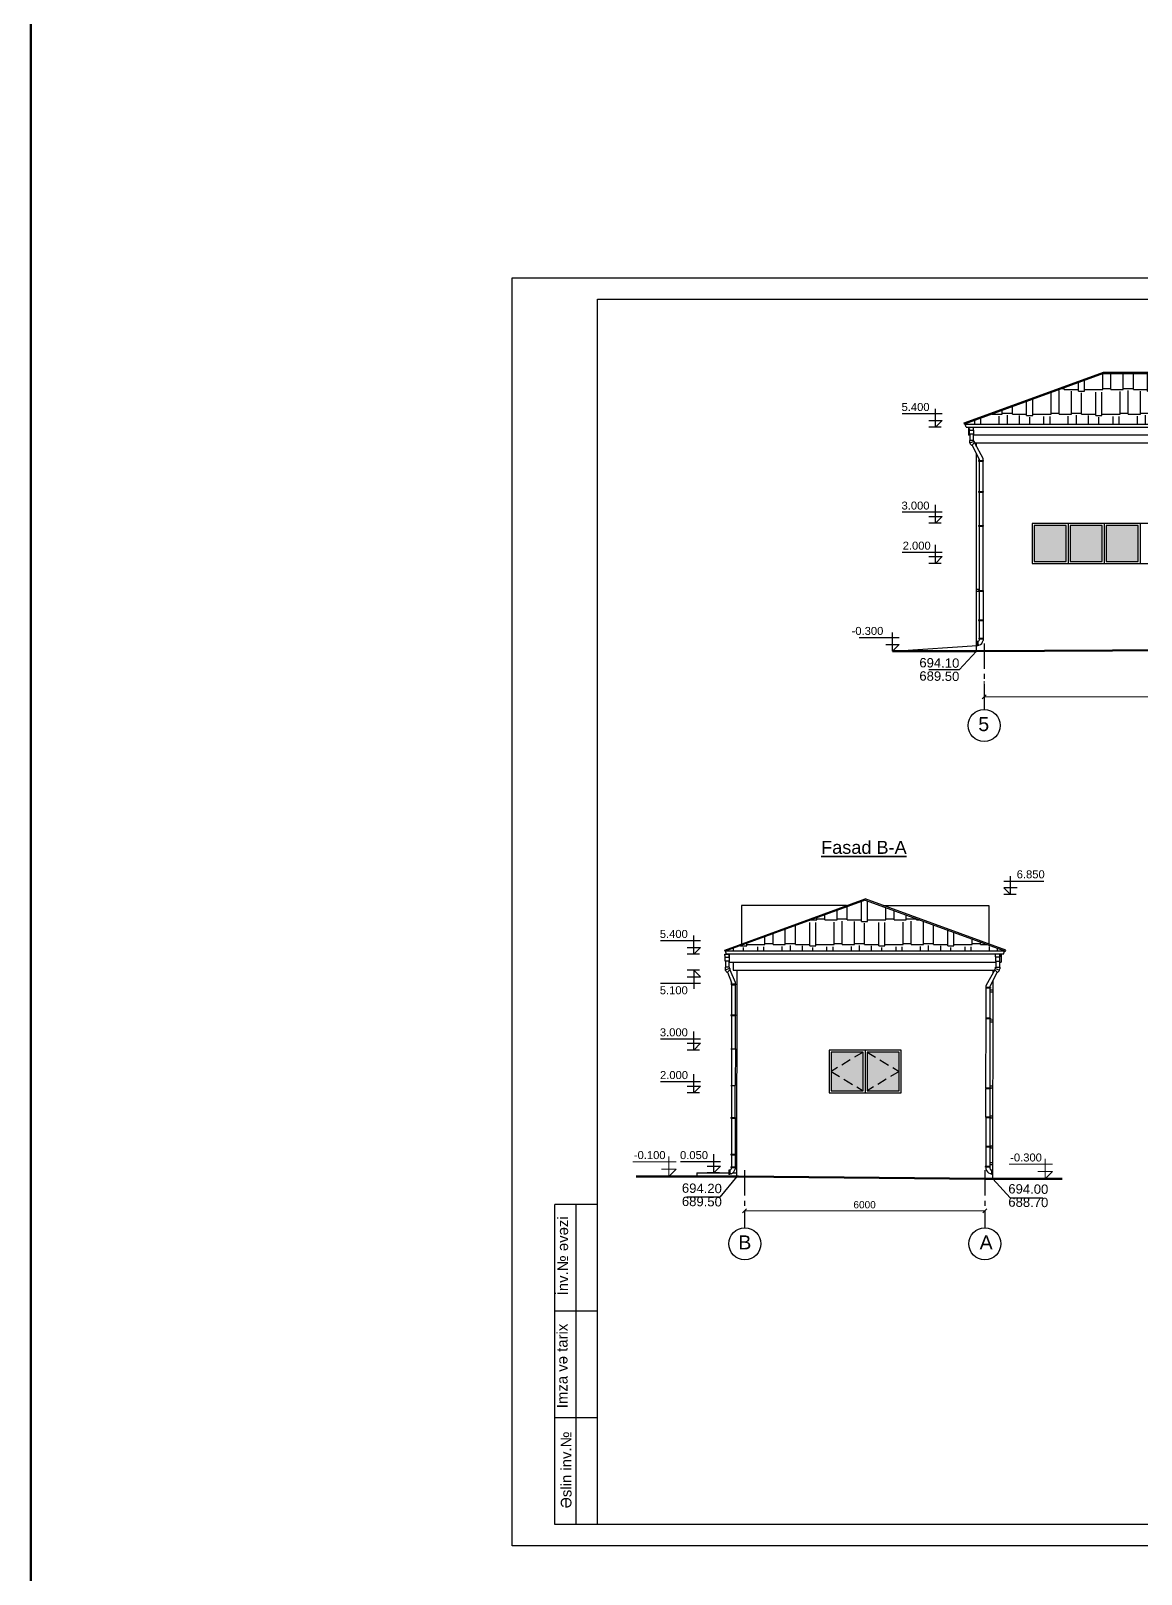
# Model space of a CAD drawing. Header units: millimetres. Extents: x 120281 to 1416367021, y -641565767 to 918373.
# Drawn here: x 1166491 to 1194246, y 796548 to 835109 of the extents above; entities that cross this region are included whole.
import ezdxf

# ---------------------------------------------------------------- set-up
doc = ezdxf.new("R2010")
doc.units = ezdxf.units.MM
doc.linetypes.add('CENTER', pattern=[50.8, 31.75, -6.35, 6.35, -6.35])
doc.linetypes.add('HIDDEN', pattern=[0.375, 0.25, -0.125])
for name, color, linetype, lineweight in [('Kunc stamp_n_n yaz_s__Ном._пера__7', 7, 'Continuous', 35), ('Layer2', 7, 'Continuous', 13), ('Sahə rəqəminin xətti', 240, 'Continuous', 30), ('Xar. ölcülər.-1', 230, 'Continuous', 15), ('аракясмя', 130, 'Continuous', 20), ('оси', 85, 'CENTER', 9), ('перегородка', 130, 'Continuous', 20), ('размер', 90, 'Continuous', 40), ('размер 1', 6, 'Continuous', 15), ('размер2', 210, 'Continuous', 15)]:
    doc.layers.add(name, color=color, linetype=linetype, lineweight=lineweight)
doc.layers.add('Оболочка - Крыша_Pen_No__92', color=23, linetype='Continuous', lineweight=13, true_color=0xbf8080)
doc.styles.add('ARIAL', font='arial.ttf')
doc.styles.get("Standard").update_dxf_attribs({"font": 'arial.ttf'})
doc.styles.add('style5', font='times.ttf', dxfattribs={"height": 400})
doc.styles.add('Times New  Roman', font='times.ttf')
doc.dimstyles.new('250', dxfattribs={"dimtxt": 370, "dimasz": 100, "dimexe": 1.25, "dimexo": 0.625, "dimgap": 60, "dimtad": 1, "dimtxsty": 'Times New  Roman', "dimblk": 'OBLIQUE', "dimcen": 2.5, "dimadec": 0, "dimazin": 0, "dimtfac": 1, "dimtix": 1, "dimtmove": 0, "dimatfit": 3, "dimldrblk": 'OBLIQUE', "dimfxl": 1, "dimlwd": 0, "dimlwe": 0, "dimarcsym": 0})

# ---------------------------------------------------------------- blocks, each defined once
blk = doc.blocks.new('_Oblique')
at = {"color": 0, "linetype": 'ByBlock', "lineweight": -2}
blk.add_line((-0.5, -0.5), (0.5, 0.5), dxfattribs=at)
blk = doc.blocks.new('*D706')
at = {"layer": 'Defpoints', "color": 0, "lineweight": 53, "transparency": 16777216}
for p in [(1184327, 805627), (1184327, 805627), (1190340, 805627)]:
    blk.add_point(p, dxfattribs=at)
at = {"layer": 'Xar. ölcülər.-1', "color": 0, "lineweight": 0, "transparency": 16777216}
for p, q in [((1184327, 805627), (1184327, 805628)), ((1190340, 805627), (1184327, 805627)), ((1190340, 805627), (1190340, 805628))]:
    blk.add_line(p, q, dxfattribs=at)
at = {"layer": 'Xar. ölcülər.-1', "color": 0, "lineweight": 0, "transparency": 16777216, "xscale": 100, "yscale": 100, "zscale": 100, "rotation": 180}
blk.add_blockref('_Oblique', (1184327, 805627), dxfattribs=at)
at = {"layer": 'Xar. ölcülər.-1', "color": 0, "lineweight": 0, "transparency": 16777216, "xscale": 100, "yscale": 100, "zscale": 100}
blk.add_blockref('_Oblique', (1190340, 805627), dxfattribs=at)
at = {"layer": 'Xar. ölcülər.-1', "color": 0, "lineweight": 20, "transparency": 16777216, "insert": (1187333, 805778), "char_height": 180, "attachment_point": 5, "style": 'ARIAL'}
blk.add_mtext('6000', dxfattribs=at)
blk = doc.blocks.new('*D707')
at = {"layer": 'Defpoints', "color": 0, "lineweight": 53, "transparency": 16777216}
for p in [(1190321, 818863), (1210321, 818972), (1190321, 818469)]:
    blk.add_point(p, dxfattribs=at)
at = {"layer": 'Xar. ölcülər.-1', "color": 0, "lineweight": 0, "transparency": 16777216}
for p, q in [((1190321, 818863), (1190321, 818468)), ((1210321, 818972), (1210321, 818468)), ((1210321, 818469), (1190321, 818469))]:
    blk.add_line(p, q, dxfattribs=at)
at = {"layer": 'Xar. ölcülər.-1', "color": 0, "lineweight": 0, "transparency": 16777216, "xscale": 100, "yscale": 100, "zscale": 100, "rotation": 180}
blk.add_blockref('_Oblique', (1190321, 818469), dxfattribs=at)
at = {"layer": 'Xar. ölcülər.-1', "color": 0, "lineweight": 0, "transparency": 16777216, "xscale": 100, "yscale": 100, "zscale": 100}
blk.add_blockref('_Oblique', (1210321, 818469), dxfattribs=at)
at = {"layer": 'Xar. ölcülər.-1', "color": 0, "lineweight": 20, "transparency": 16777216, "insert": (1200321, 818621), "char_height": 180, "attachment_point": 5, "style": 'ARIAL'}
blk.add_mtext('20000', dxfattribs=at)

msp = doc.modelspace()

# ---------------------------------------------------------------- hatches: boundary and pattern name
at = {"layer": 'размер', "lineweight": 25}
h = msp.add_hatch(dxfattribs=at)
h.set_pattern_fill('AR-RSHKE', color=0, scale=2, style=0)
h.set_pattern_definition([(0, (404161.1, 599373.4), (1295.4, 609.6), [304.8, -254, 355.6, -152.4, 457.2, -203.2]), (0, (404465.9, 599398.8), (1295.4, 609.6), [254, -965.2, 203.2, -304.8]), (0, (405075.5, 599335.3), (1295.4, 609.6), [152.4, -1574.8]), (90, (404161.1, 599373.43), (-431.8, 609.6), [584.2, -1854.2]), (90, (404465.9, 599373.43), (-431.8, 609.6), [571.5, -1866.9]), (90, (404719.9, 599373.43), (-431.8, 609.6), [533.4, -1905]), (90, (405075.5, 599335.33), (-431.8, 609.6), [584.2, -1854.2]), (90, (405227.9, 599335.33), (-431.8, 609.6), [584.2, -1854.2]), (90, (405685.1, 599373.43), (-431.8, 609.6), [558.8, -1879.6])])
h.paths.add_polyline_path([(1195991.21909, 826109.60718), (1195941.21909, 826109.60718), (1196241.21909, 826285.25693), (1196541.21909, 826109.60718), (1196491.21908, 826109.60718), (1196241.21909, 826255.98197)], flags=16)
h.paths.add_polyline_path([(1204787.64454, 825580.88658), (1204804.89296, 825592.4391), (1204840.01331, 825513.10609), (1204823.26095, 825502.00433), (1204766.59615, 825465.30872), (1204731.67914, 825544.18241), (1204741.23267, 825550.40913), (1204764.45604, 825565.62131)], flags=16)
h.paths.add_polyline_path([(1204406.44871, 826145.31795), (1204406.44871, 825451.0826), (1204678.31713, 825451.0826), (1204657.38277, 825498.37103), (1204692.84909, 825498.37103), (1204733.21153, 825407.19671), (1204032.39747, 825407.19671), (1204072.75992, 825498.37103), (1204108.22623, 825498.37103), (1204087.29187, 825451.0826), (1204359.16029, 825451.0826), (1204359.16029, 826145.31795), (1204382.8045, 826198.72762)], flags=16)
h.paths.add_polyline_path([(1204657.38277, 825498.37103), (1204678.31713, 825451.0826), (1204406.44871, 825451.0826), (1204406.44871, 825498.37103)], flags=16)
h.paths.add_polyline_path([(1204359.16029, 825663.8805), (1204359.16029, 825616.59208), (1204125.09582, 825616.59208), (1204146.03019, 825663.8805)], flags=16)
h.paths.add_polyline_path([(1204129.16059, 825545.65945), (1204160.56214, 825616.59208), (1204359.16029, 825616.59208), (1204359.16029, 825545.65945)], flags=16)
h.paths.add_polyline_path([(1204129.16059, 825545.65945), (1204093.69428, 825545.65945), (1204125.09582, 825616.59208), (1204160.56214, 825616.59208)], flags=16)
h.paths.add_polyline_path([(1204423.26798, 826240.84924), (1204433.56016, 826217.60035), (1204442.13291, 826222.61969), (1204692.13291, 826076.2449), (1204742.13291, 826076.2449), (1204442.13291, 826251.89464)], flags=0)
h.paths.add_polyline_path([(1204433.56016, 826217.60035), (1204496.13755, 826076.2449), (1204692.13291, 826076.2449), (1204442.13291, 826222.61969)], flags=0)
h.paths.add_polyline_path([(1204382.8045, 826198.72762), (1204376.32385, 826184.08853), (1204386.61715, 826190.11525)], flags=0)
h.paths.add_polyline_path([(1204296.53126, 826137.37004), (1204314.02566, 826176.88795), (1204142.13291, 826076.2449), (1204192.13291, 826076.2449)], flags=16)
h.paths.add_polyline_path([(1204217.13291, 825958.01791), (1204269.47145, 826076.2449), (1204217.13291, 826076.2449)], flags=16)
h.paths.add_polyline_path([(1204032.39747, 825407.19671), (1203973.28694, 825407.19671), (1204382.8045, 826332.25179), (1204382.8045, 826198.72762)], flags=16)
h.paths.add_polyline_path([(1204376.32385, 826184.08853), (1204328.58198, 826076.2449), (1204437.02703, 826076.2449), (1204386.61715, 826190.11525)], flags=0)
h.paths.add_polyline_path([(1204269.47145, 826076.2449), (1204296.53126, 826137.37004), (1204192.13291, 826076.2449)], flags=0)
h.paths.add_polyline_path([(1204181.4965, 825663.8805), (1204223.36523, 825758.45734), (1204359.16029, 825758.45734), (1204359.16029, 825663.8805)], flags=16)
h.paths.add_polyline_path([(1204591.97284, 825726.23937), (1204437.02703, 826076.2449), (1204328.58198, 826076.2449), (1204217.13291, 825824.49374), (1204217.13291, 825744.37923), (1204223.36523, 825758.45734), (1204359.16029, 825758.45734), (1204359.16029, 825726.23937)], flags=16)
h.paths.add_polyline_path([(1204496.13755, 826076.2449), (1204651.08336, 825726.23937), (1204667.13291, 825726.23937), (1204667.13291, 826076.2449)], flags=16)
h.paths.add_polyline_path([(1204792.32206, 825407.19671), (1204733.21153, 825407.19671), (1204382.8045, 826198.72762), (1204382.8045, 826332.25179)], flags=16)
h.paths.add_polyline_path([(1204072.75992, 825498.37103), (1204093.69428, 825545.65945), (1204359.16029, 825545.65945), (1204359.16029, 825498.37103)], flags=0)
h.paths.add_polyline_path([(1204406.44871, 825498.37103), (1204406.44871, 825545.65945), (1204671.91472, 825545.65945), (1204692.84909, 825498.37103)], flags=16)
h.paths.add_polyline_path([(1204605.04686, 825616.59208), (1204636.44841, 825545.65945), (1204406.44871, 825545.65945), (1204406.44871, 825616.59208)], flags=16)
h.paths.add_polyline_path([(1204406.44871, 825616.59208), (1204406.44871, 825663.8805), (1204619.57882, 825663.8805), (1204640.51318, 825616.59208)], flags=16)
h.paths.add_polyline_path([(1204619.57882, 825663.8805), (1204584.1125, 825663.8805), (1204542.24377, 825758.45734), (1204577.71009, 825758.45734)], flags=16)
h.paths.add_polyline_path([(1195871.84609, 825498.37103), (1195892.78045, 825545.65945), (1196158.24646, 825545.65945), (1196158.24646, 825498.37103)], flags=0)
h.paths.add_polyline_path([(1196158.24646, 825616.59208), (1196158.24646, 825545.65945), (1195928.24677, 825545.65945), (1195959.64831, 825616.59208)], flags=16)
h.paths.add_polyline_path([(1196158.24646, 825616.59208), (1195924.182, 825616.59208), (1195945.11636, 825663.8805), (1196158.24646, 825663.8805)], flags=16)
h.paths.add_polyline_path([(1196158.24646, 825498.37103), (1196158.24646, 825451.0826), (1195886.37804, 825451.0826), (1195907.3124, 825498.37103)], flags=16)
h.paths.add_polyline_path([(1196456.46894, 825498.37103), (1196477.40331, 825451.0826), (1196205.53489, 825451.0826), (1196205.53489, 825498.37103)], flags=16)
h.paths.add_polyline_path([(1196181.89067, 826198.72762), (1196181.89067, 826332.25179), (1196591.40823, 825407.19671), (1196532.29771, 825407.19671)], flags=16)
h.paths.add_polyline_path([(1196280.4544, 826109.60718), (1196435.40021, 825759.60166), (1196466.21909, 825759.60166), (1196466.21909, 826109.60718)], flags=16)
h.paths.add_polyline_path([(1196181.89067, 826198.72762), (1196142.43748, 826109.60718), (1196491.21908, 826109.60718), (1196241.21909, 826255.98197), (1196181.89067, 826221.24524)], flags=16)
h.paths.add_polyline_path([(1196083.32695, 826109.60718), (1196115.55437, 826182.40539), (1195991.21909, 826109.60718)], flags=16)
h.paths.add_polyline_path([(1195886.37804, 825451.0826), (1196158.24646, 825451.0826), (1196158.24646, 826145.31795), (1196181.89067, 826198.72762), (1196205.53489, 826145.31795), (1196205.53489, 825451.0826), (1196477.40331, 825451.0826), (1196456.46894, 825498.37103), (1196491.93526, 825498.37103), (1196532.29771, 825407.19671), (1195831.48364, 825407.19671), (1195871.84609, 825498.37103), (1195907.3124, 825498.37103)], flags=16)
h.paths.add_polyline_path([(1196158.24646, 825759.60166), (1196158.24646, 826109.60718), (1196016.21909, 826109.60718), (1196016.21909, 825759.60166)], flags=16)
h.paths.add_polyline_path([(1196205.53489, 826109.60718), (1196205.53489, 825759.60166), (1196376.28968, 825759.60166), (1196221.34387, 826109.60718)], flags=16)
h.paths.add_polyline_path([(1195831.48364, 825407.19671), (1195772.37312, 825407.19671), (1196181.89067, 826332.25179), (1196181.89067, 826198.72762)], flags=16)
h.paths.add_polyline_path([(1207321.23664, 826550.00082), (1193308.68785, 826550.01955), (1189886.78709, 825304.53081), (1189832.99563, 825284.95232), (1210772.0842, 825280.93571), (1210797.48986, 825280.93097)])
at = {"layer": 'размер', "lineweight": 25, "true_color": 0x8fe3ff}
h = msp.add_hatch(color=141, dxfattribs=at)
h.dxf.hatch_style = 1
h.set_gradient(color1=(143, 227, 255), color2=(184, 218, 224), tint=1, name='CYLINDER')
h.paths.add_polyline_path([(1192371.23664, 821853.24292), (1192371.23664, 822753.24304), (1191571.23664, 822753.24314), (1191571.23664, 821853.24295)])
h = msp.add_hatch(color=141, dxfattribs=at)
h.dxf.hatch_style = 1
h.set_gradient(color1=(143, 227, 255), color2=(184, 218, 224), tint=1, name='CYLINDER')
h.paths.add_polyline_path([(1193271.23664, 821853.24295), (1193271.23664, 822753.24318), (1192471.23664, 822753.24329), (1192471.23664, 821853.24295)])
h = msp.add_hatch(color=141, dxfattribs=at)
h.dxf.hatch_style = 1
h.set_gradient(color1=(143, 227, 255), color2=(184, 218, 224), tint=1, name='CYLINDER')
h.paths.add_polyline_path([(1194171.23664, 821853.24297), (1194171.23664, 822753.24309), (1193371.23664, 822753.2432), (1193371.23664, 821853.243)])
at = {"layer": 'размер', "lineweight": 25}
h = msp.add_hatch(dxfattribs=at)
h.set_pattern_fill('AR-RSHKE', color=0, scale=2, style=0)
h.set_pattern_definition([(0, (682430, 597703.33), (1295.4, 609.6), [304.8, -254, 355.6, -152.4, 457.2, -203.2]), (0, (682734.8, 597728.73), (1295.4, 609.6), [254, -965.2, 203.2, -304.8]), (0, (683344.4, 597665.23), (1295.4, 609.6), [152.4, -1574.8]), (90, (682430.03, 597703.33), (-431.8, 609.6), [584.2, -1854.2]), (90, (682734.83, 597703.33), (-431.8, 609.6), [571.5, -1866.9]), (90, (682988.83, 597703.33), (-431.8, 609.6), [533.4, -1905]), (90, (683344.43, 597665.23), (-431.8, 609.6), [584.2, -1854.2]), (90, (683496.83, 597665.23), (-431.8, 609.6), [584.2, -1854.2]), (90, (683954.03, 597703.33), (-431.8, 609.6), [558.8, -1879.6])])
h.paths.add_polyline_path([(1183845.5552, 812113.60588), (1187344.83413, 813390.59354), (1190853.32887, 812113.60588)])
at = {"layer": 'размер', "lineweight": 25, "true_color": 0x8fe3ff}
h = msp.add_hatch(color=141, dxfattribs=at)
h.dxf.hatch_style = 1
h.set_gradient(color1=(143, 227, 255), color2=(184, 218, 224), tint=1, name='CYLINDER')
h.paths.add_polyline_path([(1187294.83429, 809592.86753), (1186494.83429, 809592.86753), (1186494.83429, 808624.97722), (1187294.83429, 808624.97722)])
h = msp.add_hatch(color=141, dxfattribs=at)
h.dxf.hatch_style = 1
h.set_gradient(color1=(143, 227, 255), color2=(184, 218, 224), tint=1, name='CYLINDER')
h.paths.add_polyline_path([(1188194.83429, 808624.97722), (1188194.83429, 809592.86753), (1187394.83429, 809592.86753), (1187394.83429, 808624.97722)])

# ---------------------------------------------------------------- linework, layer by layer
at = {"color": 7, "linetype": 'Continuous', "lineweight": 30}
for p, q in [((1189248.35443, 825204.73734, 0), (1188938.1857, 825204.73734, 0)), ((1189248.357, 822804.8298, 0), (1188938.18828, 822804.8298, 0)), ((1189248.357, 821803.24319, 0), (1188938.18828, 821803.24319, 0)), ((1189247.98875, 819604.797, 0), (1188937.82003, 819604.797, 0)), ((1191122.45709, 813527.76635, 0), (1190812.28836, 813527.76635, 0)), ((1183207.59296, 812037.63748, 0), (1182897.42423, 812037.63748, 0)), ((1183207.59296, 811640.76172, 0), (1182897.42423, 811640.76172, 0)), ((1183207.59296, 809642.86753, 0), (1182897.42423, 809642.86753, 0)), ((1183207.59296, 808574.97722, 0), (1182897.42423, 808574.97722, 0)), ((1183707.81368, 806574.97722, 0), (1183397.64495, 806574.97722, 0))]:
    msp.add_line(p, q, dxfattribs=at)
at = {"color": 3, "lineweight": 106}
msp.add_lwpolyline([(1166490.93399, 917284.32713), (1234506.99542, 917284.32713), (1234506.99542, 605936.3661), (1166490.93399, 605936.3661)], close=True, dxfattribs=at)
at = {"lineweight": 50, "elevation": 0}
for points in [[(1188030.69808, 819609.02551), (1190133.29512, 819608.83701), (1210508.7366, 819708.83701), (1213065.33297, 819708.83701)], [(1181623.12801, 806485.28973), (1184184.09862, 806485.28973), (1190339.59178, 806424.97722), (1192275.652, 806424.97722)]]:
    msp.add_lwpolyline(points, dxfattribs=at)
at = {"layer": 'Layer2', "color": 0, "lineweight": 25}
for p, q in [((1184139.71928, 806485.28973, 0), (1183712.9181, 805970.56176, 0)), ((1190539.71928, 806424.97722, 0), (1190967.91554, 805953.0455, 0)), ((1183712.9181, 805970.56176, 0), (1182892.32384, 805970.02408, 0)), ((1190967.91554, 805953.0455, 0), (1191788.5098, 805952.50781, 0))]:
    msp.add_line(p, q, dxfattribs=at)
at = {"layer": 'Sahə rəqəminin xətti', "color": 0, "lineweight": 25, "elevation": 0}
msp.add_lwpolyline([(1190133.2955, 819608.83701), (1189699.42484, 819146.63926), (1188938.97048, 819145.90101)], dxfattribs=at)
at = {"layer": 'аракясмя', "color": 0, "lineweight": 25}
for p, q in [((1189106.44789, 825204.73734, 0), (1189106.44789, 825668.79984, 0)), ((1189275.19789, 825542.50102, 0), (1188273.05235, 825542.50102, 0)), ((1188937.69789, 825373.75102, 0), (1189275.19789, 825373.75102, 0)), ((1189106.44789, 825204.73734, 0), (1189275.19789, 825373.75102, 0)), ((1189872.43843, 825204.76538, 0), (1189844.98333, 825280.93097, 0)), ((1189950.38983, 825167.63811, 0), (1189950.38983, 825202.94747, 0)), ((1189950.38983, 825202.94747, 0), (1190057.54455, 825202.94747, 0)), ((1189951.52967, 825163.38628, 0), (1189956.45498, 825154.86029, 0)), ((1189955.99977, 824876.95442, 0), (1189955.99977, 824840.26103, 0)), ((1190057.99977, 824876.95442, 0), (1189955.99977, 824876.95442, 0)), ((1189956.45498, 825139.19747, 0), (1189956.45498, 825154.86029, 0)), ((1189956.45498, 825136.64747, 0), (1189956.45498, 825136.64747, 0)), ((1190064.26464, 824846.63483, 0), (1189963.65684, 824803.20375, 0)), ((1189964.49977, 825030.21505, 0), (1189964.49977, 824876.95442, 0)), ((1189964.95498, 825130.69747, 0), (1190049.04455, 825130.69747, 0)), ((1190049.49977, 825030.21505, 0), (1190049.49977, 824876.95442, 0)), ((1190057.54455, 825139.19747, 0), (1190057.54455, 825202.94747, 0)), ((1189985.37392, 824772.216, 0), (1190012.0777, 824747.05027, 0)), ((1190082.03317, 824821.28122, 0), (1190012.0777, 824747.05027, 0)), ((1190020.08121, 824755.54294, 0), (1190198.56414, 824399.81709, 0)), ((1190077.87939, 824816.87357, 0), (1190291.55491, 824432.9344, 0.00002)), ((1190184.09724, 824372.77099, 0.00002), (1190184.09844, 824355.77099, 0.00002)), ((1190184.09724, 824372.77099, 0.00002), (1190299.2788, 824372.77099, 0.00002)), ((1190184.09844, 824355.77099, 0.00002), (1190299.2788, 824355.77099, 0.00002)), ((1190201.0969, 824388.73809, 0.00002), (1190201.09724, 824372.77099, 0.00002)), ((1190201.09724, 824355.77099, 0.00002), (1190201.15627, 823602.80491, 0)), ((1190294.55507, 823602.80491, 0), (1190294.58598, 824355.77099, 0.00002)), ((1190294.59588, 824372.77099, 0.00002), (1190294.59859, 824420.85481, 0.00002)), ((1190299.2788, 824372.77099, 0.00002), (1190299.2788, 824355.77099, 0.00002)), ((1190183.85511, 823602.80491, 0), (1190183.85632, 823585.80491, 0)), ((1190183.85511, 823602.80491, 0), (1190299.03668, 823602.80491, 0)), ((1190183.85632, 823585.80491, 0), (1190299.03668, 823585.80491, 0)), ((1190201.03701, 823585.80491, 0), (1190201.09603, 822752.80491, 0)), ((1190294.49484, 822752.80491, 0), (1190294.52575, 823585.80491, 0)), ((1190299.03668, 823602.80491, 0), (1190299.03788, 823585.80491, 0)), ((1189275.20047, 823079.17347, 0), (1188273.05493, 823079.17347, 0)), ((1188937.70047, 822973.84348, 0), (1189275.20047, 822973.84348, 0)), ((1189106.45047, 822804.8298, 0), (1189106.45047, 823268.8923, 0)), ((1189106.45047, 822804.8298, 0), (1189275.20047, 822973.84348, 0)), ((1190183.79488, 822752.80491, 0), (1190183.79609, 822735.80491, 0)), ((1190183.79488, 822752.80491, 0), (1190298.97645, 822752.80491, 0)), ((1190183.79609, 822735.80491, 0), (1190298.97645, 822735.80491, 0)), ((1190200.98552, 822735.80491, 0), (1190201.0358, 821126.2421, 0)), ((1190294.43461, 821126.2421, 0), (1190294.46552, 822735.80491, 0)), ((1190298.97645, 822752.80491, 0), (1190298.97765, 822735.80491, 0)), ((1192421.23664, 822803.24332, 0), (1192421.23664, 821803.24297, 0)), ((1193321.23664, 822803.24334, 0), (1193321.23664, 821803.243, 0)), ((1194221.23664, 822803.24337, 0), (1194221.23664, 821803.24303, 0)), ((1189106.45047, 821803.24319, 0), (1189106.45047, 822267.30569, 0)), ((1189275.20047, 822077.58685, 0), (1188273.05493, 822077.58685, 0)), ((1188937.70047, 821972.25686, 0), (1189275.20047, 821972.25686, 0)), ((1189106.45047, 821803.24319, 0), (1189275.20047, 821972.25686, 0)), ((1190183.67442, 821126.2421, 0), (1190183.67562, 821109.2421, 0)), ((1190183.67442, 821126.2421, 0), (1190298.85598, 821126.2421, 0)), ((1190183.67562, 821109.2421, 0), (1190298.85598, 821109.2421, 0)), ((1190200.79609, 821109.2421, 0), (1190200.86353, 820396.01668, 0)), ((1190294.28849, 821109.2421, 0), (1190294.33993, 820396.01668, 0)), ((1190298.85598, 821126.2421, 0), (1190298.85598, 821109.2421, 0)), ((1190183.67442, 820396.01668, 0), (1190183.67562, 820379.01668, 0)), ((1190183.67442, 820396.01668, 0), (1190298.85598, 820396.01668, 0)), ((1190183.67562, 820379.01668, 0), (1190298.85598, 820379.01668, 0)), ((1190200.91655, 820379.01668, 0), (1190200.97689, 819935.60287, 0)), ((1190294.31415, 820379.01668, 0), (1190294.31415, 819935.60287, 0)), ((1190298.85598, 820396.01668, 0), (1190298.85719, 820379.01668, 0)), ((1188199.44808, 819946.78918, 0), (1187197.30255, 819946.78918, 0)), ((1188030.69808, 819609.02551, 0), (1188030.69808, 820073.08801, 0)), ((1190159.71631, 819854.29592, 0), (1190134.21631, 819854.29592, 0)), ((1190134.21631, 819854.29592, 0), (1190134.21631, 819743.91479, 0)), ((1190159.71631, 819854.29592, 0), (1190159.71631, 819743.91479, 0)), ((1190159.93592, 819845.79592, 0), (1190159.71631, 819845.79592, 0)), ((1190185.16223, 819935.60287, 0), (1190185.16343, 819918.60287, 0)), ((1190185.16223, 819935.60287, 0), (1190300.82725, 819935.60287, 0)), ((1190185.16343, 819918.60287, 0), (1190300.34379, 819918.60287, 0)), ((1190295.81825, 819918.60287, 0), (1190295.82007, 819879.76139, 0)), ((1190300.82725, 819935.60287, 0), (1190300.82845, 819918.60287, 0)), ((1187861.94808, 819778.03918, 0), (1188199.44808, 819778.03918, 0)), ((1188030.69808, 819609.02551, 0), (1188199.44808, 819778.03918, 0)), ((1190146.96631, 819743.91479, 0), (1188170.00345, 819609.01302, 0)), ((1190159.71631, 819743.91479, 0), (1190134.21631, 819743.91479, 0)), ((1190192.06712, 819757.99025, 0), (1190159.71631, 819757.99025, 0)), ((1190811.80055, 813865.53002, 0), (1191813.94609, 813865.53002, 0)), ((1191149.30055, 813696.78002, 0), (1190811.80055, 813696.78002, 0)), ((1190980.55055, 813527.76635, 0), (1190811.80055, 813696.78002, 0)), ((1190980.55055, 813527.76635, 0), (1190980.55055, 813991.82885, 0)), ((1183065.68642, 812037.63748, 0), (1183065.68642, 812501.69998, 0)), ((1183234.43642, 812375.40115, 0), (1182232.29088, 812375.40115, 0)), ((1182896.93642, 812206.65115, 0), (1183234.43642, 812206.65115, 0)), ((1183065.68642, 812037.63748, 0), (1183234.43642, 812206.65115, 0)), ((1183837.93124, 812002.35827, 0), (1183837.93124, 812037.66763, 0)), ((1183837.93124, 812037.66763, 0), (1183945.08596, 812037.63741, 0)), ((1183839.07108, 811998.10644, 0), (1183843.99639, 811989.58045, 0)), ((1183843.99639, 811973.91763, 0), (1183843.99639, 811989.58045, 0)), ((1183843.99639, 811971.36763, 0), (1183843.99639, 811971.36763, 0)), ((1183852.04117, 811864.93521, 0), (1183852.04117, 811711.67459, 0)), ((1183852.49639, 811965.41763, 0), (1183936.58596, 811965.41763, 0)), ((1183937.04117, 811864.93521, 0), (1183937.04117, 811711.67459, 0)), ((1183945.08596, 811973.91763, 0), (1183945.08596, 812037.66763, 0)), ((1190608.4775, 811973.88741, 0), (1190608.4775, 812037.63741, 0)), ((1190715.63222, 812037.63741, 0), (1190608.4775, 812037.63741, 0)), ((1190616.52228, 811864.90499, 0), (1190616.52228, 811711.64437, 0)), ((1190701.06707, 811965.38741, 0), (1190616.9775, 811965.38741, 0)), ((1190701.52228, 811864.90499, 0), (1190701.52228, 811711.64437, 0)), ((1190714.49238, 811998.07622, 0), (1190709.56707, 811989.55023, 0)), ((1190709.56707, 811973.88741, 0), (1190709.56707, 811989.55023, 0)), ((1190709.56707, 811971.33741, 0), (1190709.56707, 811971.33741, 0)), ((1190715.63222, 812002.32805, 0), (1190715.63222, 812037.63741, 0)), ((1190744.58229, 811973.91763, 0), (1190744.58229, 812037.66763, 0)), ((1182896.93642, 811471.74804, 0), (1183234.43642, 811471.74804, 0)), ((1183065.68642, 811640.76172, 0), (1183065.68642, 811176.69922, 0)), ((1183065.68642, 811640.76172, 0), (1183234.43642, 811471.74804, 0)), ((1183843.54117, 811711.67459, 0), (1183843.54117, 811674.98119, 0)), ((1183945.54117, 811711.67459, 0), (1183843.54117, 811711.67459, 0)), ((1183951.80605, 811681.355, 0), (1183851.19825, 811637.92391, 0)), ((1183872.91533, 811606.93616, 0), (1183899.61911, 811581.77044, 0)), ((1183969.57458, 811656.00138, 0), (1183899.61911, 811581.77044, 0)), ((1183904.68311, 811587.14394, 0), (1184006.51273, 811327.45263, 0)), ((1183965.42079, 811651.59373, 0), (1184098.67621, 811341.81762, 0)), ((1190588.14266, 811651.56351, 0), (1190374.46714, 811267.62434, 0.00002)), ((1190645.94084, 811590.23288, 0), (1190467.45792, 811234.50704, 0)), ((1190583.98888, 811655.97116, 0), (1190653.94435, 811581.74022, 0)), ((1190601.75741, 811681.32478, 0), (1190702.36521, 811637.89369, 0)), ((1190608.02228, 811711.64437, 0), (1190710.02228, 811711.64437, 0)), ((1190680.64813, 811606.90594, 0), (1190653.94435, 811581.74022, 0)), ((1190710.02228, 811711.64437, 0), (1190710.02228, 811674.95097, 0)), ((1183234.43642, 811302.99804, 0), (1182232.29088, 811302.99804, 0)), ((1183993.94895, 811293.51595, 0.00001), (1183993.95016, 811276.51595, 0.00001)), ((1183993.94895, 811293.51595, 0.00001), (1184109.13052, 811293.51595, 0.00001)), ((1183993.95016, 811276.51595, 0.00001), (1184109.13052, 811276.51595, 0.00001)), ((1184008.53314, 811276.51595, 0.00001), (1184008.59217, 810523.54987, 0)), ((1184009.95384, 811309.48304, 0.00002), (1184009.95417, 811293.51595, 0.00001)), ((1184101.71718, 811293.51595, 0.00001), (1184101.71923, 811329.91937, 0.00001)), ((1184101.99098, 810523.54987, 0), (1184102.02188, 811276.51595, 0.00001)), ((1184109.13052, 811293.51595, 0.00001), (1184109.13052, 811276.51595, 0.00001)), ((1190366.74325, 811207.46094, 0.00002), (1190366.74325, 811190.46094, 0.00002)), ((1190481.92481, 811207.46094, 0.00002), (1190366.74325, 811207.46094, 0.00002)), ((1190481.92361, 811190.46094, 0.00002), (1190366.74325, 811190.46094, 0.00002)), ((1190371.42617, 811207.46094, 0.00002), (1190371.42346, 811255.54476, 0.00002)), ((1190371.46698, 810438.82912, 0), (1190371.43607, 811191.7952, 0.00002)), ((1190464.92481, 811191.7952, 0.00002), (1190464.86579, 810438.82912, 0)), ((1190464.92515, 811223.42803, 0.00002), (1190464.92481, 811207.46094, 0.00002)), ((1190481.92481, 811207.46094, 0.00002), (1190481.92361, 811190.46094, 0.00002)), ((1183991.29101, 810523.54987, 0), (1183991.29222, 810506.54987, 0)), ((1183991.29101, 810523.54987, 0), (1184106.47258, 810523.54987, 0)), ((1183991.29222, 810506.54987, 0), (1184106.47258, 810506.54987, 0)), ((1184008.47291, 810506.54987, 0), (1184003.17897, 808756.56514, 0)), ((1184101.93074, 809673.54987, 0), (1184101.96165, 810506.54987, 0)), ((1184106.47258, 810523.54987, 0), (1184106.47378, 810506.54987, 0)), ((1190366.28475, 808688.84439, 0), (1190371.4963, 810421.82912, 0)), ((1190366.98538, 810438.82912, 0), (1190366.98417, 810421.82912, 0)), ((1190482.16694, 810438.82912, 0), (1190366.98538, 810438.82912, 0)), ((1190482.16574, 810421.82912, 0), (1190366.98538, 810421.82912, 0)), ((1190464.98504, 810421.82912, 0), (1190459.68356, 808688.84439, 0)), ((1190482.16694, 810438.82912, 0), (1190482.16574, 810421.82912, 0)), ((1183234.43642, 809917.21119, 0), (1182232.29088, 809917.21119, 0)), ((1182896.93642, 809811.8812, 0), (1183234.43642, 809811.8812, 0)), ((1183065.68642, 809642.86753, 0), (1183065.68642, 810106.93003, 0)), ((1183065.68642, 809642.86753, 0), (1183234.43642, 809811.8812, 0)), ((1183991.23078, 809673.54987, 0), (1184106.41235, 809673.54987, 0)), ((1184106.41235, 809673.54987, 0), (1184101.17109, 808756.56514, 0)), ((1187344.83429, 809642.86753, 0), (1187344.83429, 808574.97722, 0)), ((1183065.68642, 808574.97722, 0), (1183065.68642, 809039.03972, 0)), ((1183234.43642, 808849.32088, 0), (1182232.29088, 808849.32088, 0)), ((1182896.93642, 808743.99089, 0), (1183234.43642, 808743.99089, 0)), ((1183065.68642, 808574.97722, 0), (1183234.43642, 808743.99089, 0)), ((1183985.98953, 808756.56514, 0), (1184101.16989, 808756.56514, 0)), ((1184003.17897, 808756.56514, 0), (1184003.23563, 807956.91744, 0)), ((1184096.62413, 807956.91744, 0), (1184096.65896, 808756.56514, 0)), ((1190361.80315, 808688.84439, 0), (1190361.80194, 808671.84439, 0)), ((1190476.98471, 808688.84439, 0), (1190361.80315, 808688.84439, 0)), ((1190476.98351, 808671.84439, 0), (1190361.80315, 808671.84439, 0)), ((1190366.34498, 807962.28158, 0), (1190366.31408, 808671.84439, 0)), ((1190459.79407, 808671.84439, 0), (1190459.74379, 807962.28158, 0)), ((1190476.98471, 808688.84439, 0), (1190476.98351, 808671.84439, 0)), ((1183985.86786, 807956.91744, 0), (1183985.86907, 807939.91744, 0)), ((1183985.86786, 807956.91744, 0), (1184101.04943, 807956.91744, 0)), ((1183985.86907, 807939.91744, 0), (1184101.04943, 807939.91744, 0)), ((1184002.98953, 807939.91744, 0), (1184003.0744, 807042.38899, 0)), ((1184096.48194, 807939.91744, 0), (1184096.54667, 807042.38899, 0)), ((1184101.04943, 807956.91744, 0), (1184101.04943, 807939.91744, 0)), ((1190361.92361, 807962.28158, 0), (1190361.92361, 807945.28158, 0)), ((1190477.10517, 807962.28158, 0), (1190361.92361, 807962.28158, 0)), ((1190477.10397, 807945.28158, 0), (1190361.92361, 807945.28158, 0)), ((1190366.4911, 807945.28158, 0), (1190366.43966, 807232.05615, 0)), ((1190459.98351, 807945.28158, 0), (1190459.91607, 807232.05615, 0)), ((1190477.10517, 807962.28158, 0), (1190477.10397, 807945.28158, 0)), ((1190361.92361, 807232.05615, 0), (1190361.92241, 807215.05615, 0)), ((1190477.10517, 807232.05615, 0), (1190361.92361, 807232.05615, 0)), ((1190477.10397, 807215.05615, 0), (1190361.92361, 807215.05615, 0)), ((1190366.46544, 807215.05615, 0), (1190366.59294, 806732.40558, 0)), ((1190459.86305, 807215.05615, 0), (1190459.87995, 806732.40558, 0)), ((1190477.10517, 807232.05615, 0), (1190477.10397, 807215.05615, 0)), ((1183734.65714, 806849.32088, 0), (1182732.5116, 806849.32088, 0)), ((1183397.15714, 806743.99089, 0), (1183734.65714, 806743.99089, 0)), ((1183565.90714, 806574.97722, 0), (1183565.90714, 807039.03972, 0)), ((1183565.90714, 806574.97722, 0), (1183734.65714, 806743.99089, 0)), ((1183985.86786, 807042.38899, 0), (1183985.86907, 807025.38899, 0)), ((1183985.86786, 807042.38899, 0), (1184101.04943, 807042.38899, 0)), ((1183985.86907, 807025.38899, 0), (1184101.04943, 807025.38899, 0)), ((1183987.48317, 806726.5177, 0), (1183987.48437, 806709.5177, 0)), ((1183987.48317, 806726.5177, 0), (1184102.66473, 806726.5177, 0)), ((1183987.48437, 806709.5177, 0), (1184102.66473, 806709.5177, 0)), ((1184003.10999, 807025.38899, 0), (1184003.23749, 806726.5177, 0)), ((1184096.50759, 807025.38899, 0), (1184096.63509, 806726.5177, 0)), ((1184140.05559, 806764.17866, 0), (1184096.63509, 806763.35631, 0)), ((1184098.13919, 806709.5177, 0), (1184098.14101, 806670.67621, 0)), ((1184101.04943, 807042.38899, 0), (1184101.05063, 807025.38899, 0)), ((1184103.14819, 806726.5177, 0), (1184103.14939, 806709.5177, 0)), ((1190350.76682, 806732.40558, 0), (1190350.76561, 806715.40558, 0)), ((1190466.43184, 806732.40558, 0), (1190350.76682, 806732.40558, 0)), ((1190466.43063, 806715.40558, 0), (1190351.25027, 806715.40558, 0)), ((1190367.42454, 806715.40558, 0), (1190367.42272, 806676.56409, 0)), ((1190466.43184, 806732.40558, 0), (1190466.43063, 806715.40558, 0)), ((1183962.03726, 806645.21074, 0), (1183936.53726, 806645.21074, 0)), ((1183936.53726, 806645.21074, 0), (1183936.53726, 806534.82962, 0)), ((1183962.03726, 806534.82962, 0), (1183936.53726, 806534.82962, 0)), ((1183962.03726, 806645.21074, 0), (1183962.03726, 806534.82962, 0)), ((1183962.25687, 806636.71074, 0), (1183962.03726, 806636.71074, 0)), ((1183994.38806, 806548.90507, 0), (1183962.03726, 806548.90507, 0)), ((1190471.17567, 806554.79295, 0), (1190503.52647, 806554.79295, 0)), ((1190503.30686, 806642.59863, 0), (1190503.52647, 806642.59863, 0)), ((1190503.52647, 806651.09863, 0), (1190529.02647, 806651.09863, 0)), ((1190503.52647, 806651.09863, 0), (1190503.52647, 806540.7175, 0)), ((1190504.12658, 806540.7175, 0), (1190529.62658, 806540.7175, 0)), ((1190529.02647, 806651.09863, 0), (1190529.02647, 806540.7175, 0))]:
    msp.add_line(p, q, dxfattribs=at)
at = {"layer": 'аракясмя', "color": 0}
for p, q in [((1182620.18006, 806850.07449, 0), (1181537.86288, 806850.07449, 0)), ((1182620.18006, 806850.07449, 0), (1181537.86288, 806850.07449, 0)), ((1182437.93006, 806485.28973, 0), (1182437.93006, 806986.47723, 0)), ((1182437.93006, 806485.28973, 0), (1182437.93006, 806986.47723, 0)), ((1192027.75342, 806789.76198, 0), (1190945.43623, 806789.76198, 0)), ((1192027.75342, 806789.76198, 0), (1190945.43623, 806789.76198, 0)), ((1191845.50342, 806424.97722, 0), (1191845.50342, 806926.16472, 0)), ((1191845.50342, 806424.97722, 0), (1191845.50342, 806926.16472, 0)), ((1182255.68006, 806667.82449, 0), (1182620.18006, 806667.82449, 0)), ((1182255.68006, 806667.82449, 0), (1182620.18006, 806667.82449, 0)), ((1182437.93006, 806485.28973, 0), (1182620.18006, 806667.82449, 0)), ((1182437.93006, 806485.28973, 0), (1182620.18006, 806667.82449, 0)), ((1191663.25342, 806607.51198, 0), (1192027.75342, 806607.51198, 0)), ((1191663.25342, 806607.51198, 0), (1192027.75342, 806607.51198, 0)), ((1191845.50342, 806424.97722, 0), (1192027.75342, 806607.51198, 0)), ((1191845.50342, 806424.97722, 0), (1192027.75342, 806607.51198, 0))]:
    msp.add_line(p, q, dxfattribs=at)
at = {"layer": 'аракясмя', "color": 0, "lineweight": 25, "elevation": 0}
for points in [[(1190057.99977, 825030.21505), (1189955.99977, 825030.21505), (1189955.99977, 825130.69747), (1190057.99977, 825130.69747)], [(1195121.23664, 822803.24331), (1191521.23664, 822803.2432), (1191521.23664, 821803.24319), (1195121.23664, 821803.24319)], [(1192371.23664, 822753.24304), (1191571.23664, 822753.24314), (1191571.23664, 821853.24295), (1192371.23664, 821853.24292)], [(1193271.23664, 822753.24318), (1192471.23664, 822753.24329), (1192471.23664, 821853.24295), (1193271.23664, 821853.24295)], [(1194171.23664, 822753.24309), (1193371.23664, 822753.2432), (1193371.23664, 821853.243), (1194171.23664, 821853.24297)], [(1183945.54117, 811864.93521), (1183843.54117, 811864.93521), (1183843.54117, 811965.41763), (1183945.54117, 811965.41763)], [(1190608.02228, 811864.90499), (1190710.02228, 811864.90499), (1190710.02228, 811965.38741), (1190608.02228, 811965.38741)], [(1188244.83429, 809642.86753), (1186444.83429, 809642.86753), (1186444.83429, 808574.97722), (1188244.83429, 808574.97722)], [(1187294.83429, 809592.86753), (1186494.83429, 809592.86753), (1186494.83429, 808624.97722), (1187294.83429, 808624.97722)], [(1188194.83429, 809592.86753), (1187394.83429, 809592.86753), (1187394.83429, 808624.97722), (1188194.83429, 808624.97722)]]:
    msp.add_lwpolyline(points, close=True, dxfattribs=at)
at = {"layer": 'аракясмя', "color": 0, "lineweight": 25}
for centre in [(1190321.2366, 817752.80693, 0), (1184339.59178, 804802.75541, 0), (1190339.59178, 804802.75541, 0)]:
    msp.add_circle(centre, 400, dxfattribs=at)
for centre, radius, start, end in [((1189958.88983, 825167.63811, 0), 8.5, 180, 210.01422378), ((1190049.49977, 824840.26103, 0), 93.5, 180, 226.698461075), ((1189964.95498, 825139.19747, 0), 8.5, 180, 270), ((1190049.04455, 825139.19747, 0), 8.5, 270, 0), ((1190134.49977, 824876.95442, 0), 76.5, 180, 226.698461075), ((1190136.9512, 819908.60683, 0), 66.88429, 290.099356068, 8.595217806), ((1190132.88273, 819913.50326, 0), 166.39438, 290.835580097, 348.300278406), ((1183846.43124, 812002.35827, 0), 8.5, 180, 210.01422378), ((1183852.49639, 811973.91763, 0), 8.5, 180, 270), ((1183936.58596, 811973.91763, 0), 8.5, 270, 0), ((1190616.9775, 811973.88741, 0), 8.5, 180, 270), ((1190701.06707, 811973.88741, 0), 8.5, 270, 0), ((1190707.13222, 812002.32805, 0), 8.5, 329.98577622, 0), ((1183937.04117, 811674.98119, 0), 93.5, 180, 226.698461075), ((1184022.04117, 811711.67459, 0), 76.5, 180, 226.698461075), ((1190531.52228, 811711.64437, 0), 76.5, 313.301538925, 0), ((1190616.52228, 811674.95097, 0), 93.5, 313.301538925, 0), ((1183939.27214, 806699.52165, 0), 66.88429, 290.099356068, 8.595217806), ((1190526.29159, 806705.40953, 0), 66.88429, 171.404782194, 249.900643932), ((1183935.20368, 806704.41808, 0), 166.39438, 290.835580097, 348.300278406), ((1190530.36005, 806710.30596, 0), 166.39438, 191.699721594, 249.164419903)]:
    msp.add_arc(centre, radius, start, end, dxfattribs=at)
at = {"layer": 'аракясмя', "color": 0, "lineweight": 25, "extrusion": (-6.11849e-08, -2.44532e-08, 1)}
for centre, radius, start, end in [((1190175.5969, 824388.73755, -0.09298), 25.5, 0.001208943, 27.536808904), ((1190269.09859, 824420.85428, -0.09299), 25.5, 0.001208943, 27.536808904), ((1183921.81285, 811301.91863, -0.09229), 88.46499, 4.905203747, 16.776187456)]:
    msp.add_arc(centre, radius, start, end, dxfattribs=at)
at = {"layer": 'аракясмя', "color": 0, "lineweight": 25, "extrusion": (-3.65675e-08, 2.06216e-12, 1)}
msp.add_arc((1184076.21989, 811329.73608, -0.0433), 25.5, 359.996768914, 28.280334765, dxfattribs=at)
at = {"layer": 'аракясмя', "color": 0, "lineweight": 25, "extrusion": (3.65675e-08, 2.06216e-12, 1)}
msp.add_arc((1190396.92346, 811255.5428, 0.04355), 25.5, 150.085411202, 180.003231086, dxfattribs=at)
at = {"layer": 'аракясмя', "color": 0, "lineweight": 25, "extrusion": (6.11849e-08, -2.44532e-08, 1)}
msp.add_arc((1190490.42515, 811223.4275, 0.053), 25.5, 152.463191096, 179.998791057, dxfattribs=at)
at = {"layer": 'Оболочка - Крыша_Pen_No__92', "color": 0, "lineweight": 30}
for p, q in [((1189822.73489, 825313.14319, 0), (1193308.68781, 826581.95039, 0)), ((1193308.68781, 826550.00082, 0), (1189832.99563, 825284.95232, 0)), ((1193308.68781, 826581.95039, 0), (1207321.2366, 826581.96912, 0)), ((1189834.46776, 825280.90773, 0), (1189822.73489, 825313.14319, 0)), ((1189834.45755, 825280.90773, 0), (1210808.01564, 825280.93576, 0)), ((1189872.43843, 825204.76538, 0), (1210770.03476, 825204.76538, 0)), ((1189933.98878, 825204.73734, 0), (1189933.98878, 825004.73734, 0)), ((1189964.49977, 825004.73734, 0), (1189933.98878, 825004.73734, 0)), ((1210580.42464, 825004.73734, 0), (1190049.49977, 825004.73734, 0)), ((1210545.29079, 824804.73734, 0), (1190084.63397, 824804.73671, 0)), ((1190133.2955, 819608.83701, 0), (1190133.7366, 824529.02178, 0)), ((1190133.7366, 824716.50751, 0), (1190133.7366, 824804.73734, 0)), ((1183835.29448, 812141.79669, 0), (1187344.83413, 813422.5432, 0)), ((1187344.83413, 813390.59354, 0), (1183845.5552, 812113.60588, 0)), ((1190863.58956, 812141.79663, 0), (1187344.83413, 813422.5432, 0)), ((1187344.83413, 813390.59354, 0), (1190853.32887, 812113.60588, 0)), ((1186882.56697, 813254.28852, 0), (1184252.43684, 813254.28852, 0)), ((1184252.43684, 813254.28852, 0), (1184252.43684, 812296.98125, 0)), ((1187807.10128, 813254.28852, 0), (1190437.23141, 813254.28852, 0)), ((1190437.23141, 813254.28852, 0), (1190437.23141, 812296.98125, 0)), ((1183845.5552, 812113.60588, 0), (1183835.29448, 812141.79669, 0)), ((1190853.3283, 812113.60588, 0), (1183845.5552, 812113.60588, 0)), ((1183884.67239, 812037.63741, 0), (1183857.28825, 812113.60616, 0)), ((1190804.99586, 812037.63741, 0), (1190832.44194, 812113.778, 0)), ((1190853.32887, 812113.60588, 0), (1190863.58956, 812141.79663, 0)), ((1190804.99586, 812037.63741, 0), (1183884.67239, 812037.63741, 0)), ((1183945.08642, 812037.63741, 0), (1183945.08643, 811840.76175, 0)), ((1183945.08643, 811840.76175, 0), (1190616.52228, 811840.76154, 0)), ((1184045.08643, 811840.76175, 0), (1184045.08643, 811640.76175, 0)), ((1190701.52228, 811840.76154, 0), (1190744.58228, 811840.76154, 0)), ((1190744.58229, 812037.66493, 0), (1190744.58228, 811840.76175, 0)), ((1184045.08643, 811640.76175, 0), (1190581.38843, 811640.76154, 0)), ((1184139.71928, 806485.28973, 0), (1184144.83424, 811640.76174, 0)), ((1190539.71928, 806424.97722, 0), (1190544.83424, 811388.72212, 0)), ((1190544.83424, 811573.74552, 0), (1190544.83424, 811640.76155, 0)), ((1183139.82479, 806574.97722, 0), (1183936.53726, 806574.97722, 0)), ((1183139.82479, 806574.97722, 0), (1183139.82479, 806485.28973, 0)), ((1184039.7606, 806574.97722, 0), (1184139.87019, 806574.97722, 0))]:
    msp.add_line(p, q, dxfattribs=at)
at = {"layer": 'оси', "color": 0, "lineweight": 25, "ltscale": 20}
for p, q in [((1190321.2366, 819804.82983, 0), (1190321.2366, 818152.80693, 0)), ((1184327.09178, 806640.8695, 0), (1184327.09178, 805202.77068, 0)), ((1190339.59178, 806640.8695, 0), (1190339.59178, 805202.77068, 0))]:
    msp.add_line(p, q, dxfattribs=at)
at = {"layer": 'оси', "color": 0, "linetype": 'HIDDEN', "lineweight": 30, "ltscale": 1000, "elevation": 0}
for points in [[(1187294.83429, 809592.86753), (1186494.83429, 809108.92237), (1187294.83429, 808624.97722)], [(1187394.83429, 809592.86753), (1188194.83429, 809108.92237), (1187394.83429, 808624.97722)]]:
    msp.add_lwpolyline(points, dxfattribs=at)
at = {"layer": 'размер', "color": 0, "lineweight": 25}
for p, q in [((1193308.68781, 826550.00082, 0), (1207321.2366, 826550.01955, 0)), ((1191521.23664, 821981.02354, 0), (1191521.19174, 821981.02355, 0)), ((1191521.23664, 821931.02354, 0), (1191521.19174, 821931.02355, 0)), ((1190201.03378, 821154.82927, 0), (1190133.7366, 821154.82927, 0)), ((1190200.7965, 821104.82927, 0), (1190133.7366, 821104.82927, 0)), ((1190853.32887, 812113.60588, 0), (1190863.58956, 812141.79663, 0)), ((1190544.83424, 811090.85411, 0), (1190464.9169, 811090.8541, 0)), ((1190544.83424, 811140.85411, 0), (1190464.92082, 811140.8541, 0)), ((1190544.83424, 810340.85411, 0), (1190464.9793, 810340.8541, 0)), ((1190544.83424, 810390.85411, 0), (1190464.98285, 810390.8541, 0)), ((1190539.59178, 808690.86938, 0), (1190459.6837, 808690.86937, 0)), ((1190539.59178, 808740.86938, 0), (1190459.68724, 808740.86937, 0)), ((1190539.59178, 807990.86938, 0), (1190459.74582, 807990.86937, 0)), ((1190539.59178, 807940.86938, 0), (1190459.98309, 807940.86937, 0)), ((1190539.59178, 807190.86938, 0), (1190459.85976, 807190.86937, 0)), ((1190539.59178, 807240.86938, 0), (1190459.9169, 807240.86937, 0)), ((1190539.71928, 806770.9809, 0), (1190459.88517, 806770.9809, 0)), ((1190539.71928, 806820.9809, 0), (1190459.89198, 806820.9809, 0))]:
    msp.add_line(p, q, dxfattribs=at)
at = {"layer": 'размер', "color": 0, "lineweight": 30}
for p, q in [((1179591.23444, 797785.83463, 0), (1179591.23444, 805786.79081, 0)), ((1180658.0286, 805786.79081, 0), (1179591.23444, 805786.79081, 0)), ((1180124.63152, 797785.83463, 0), (1180124.63152, 805786.79081, 0)), ((1180658.0286, 803119.80542, 0), (1179591.23444, 803119.80542, 0)), ((1180658.0286, 800452.82002, 0), (1179591.23444, 800452.82002, 0)), ((1180658.0286, 797785.83463, 0), (1179591.23444, 797785.83463, 0))]:
    msp.add_line(p, q, dxfattribs=at)
at = {"layer": 'размер 1', "color": 0, "lineweight": 30, "elevation": 0}
for points in [[(1178524.44029, 828936.22404), (1223329.79492, 828936.22404), (1223329.79492, 797252.43755), (1178524.44029, 797252.43755)], [(1180658.0286, 828402.82696), (1222796.39785, 828402.82696), (1222796.39785, 797785.83463), (1180658.0286, 797785.83463)]]:
    msp.add_lwpolyline(points, close=True, dxfattribs=at)

# ---------------------------------------------------------------- texts
at = {"layer": 'Kunc stamp_n_n yaz_s__Ном._пера__7', "color": 0, "linetype": 'Continuous', "insert": (1187315.25195, 814705.19298, 0), "char_height": 261.2736, "width": 19498.1051972, "attachment_point": 5, "line_spacing_factor": 1.049432, "style": 'Times New  Roman'}
msp.add_mtext('{\\fArial (Azeri Cyr)|b0|i0|c204|p34;\\H1.2401x;\\LFasad B-A\\H0.80639x;\\l   }', dxfattribs=at)
at = {"layer": 'Layer2', "color": 0, "lineweight": 25, "char_height": 233.963714, "attachment_point": 1, "rotation": 359.290640793, "style": 'style5'}
for s, insert in [('{\\fArial|b0|i0|c0|p34;694.10}', (1188703.29608, 819440.1296, 0)), ('{\\fArial|b0|i0|c0|p34;689.50}', (1188703.51315, 819108.8434, 0)), ('{\\fArial|b0|i0|c0|p34;694.20}', (1182767.187, 806311.66706, 0)), ('{\\fArial|b0|i0|c0|p34;689.50}', (1182767.40407, 805980.38086, 0)), ('{\\fArial|b0|i0|c0|p34;694.00}', (1190927.22526, 806294.21238, 0)), ('{\\fArial|b0|i0|c0|p34;688.70}', (1190927.44233, 805962.92618, 0))]:
    msp.add_mtext_dynamic_manual_height_columns(s, width=801.2630838, gutter_width=1169.81857, heights=[0], dxfattribs=dict(at, insert=insert))
at = {"layer": 'аракясмя', "color": 0, "lineweight": 25}
for s, p in [('5', (1190174.86177, 817612.64414, 0)), ('B', (1184175.73041, 804662.59262, 0)), ('A', (1190208.44292, 804662.59262, 0))]:
    msp.add_text(s, height=350, dxfattribs=at).set_placement(p)
at = {"layer": 'перегородка', "color": 0, "lineweight": 30, "char_height": 266.6985395, "attachment_point": 1, "rotation": 90, "style": 'ARIAL'}
for s, insert in [('İnv.№ əvəzi ', (1179655.2422, 803514.51904, 0)), ('İmza və tarix ', (1179639.61543, 800693.65306, 0)), ('Əslin inv.№ ', (1179738.5629, 798191.21619, 0))]:
    msp.add_mtext(s, dxfattribs=dict(at, insert=insert))
at = {"layer": 'размер2', "color": 0, "lineweight": 25}
for s, p in [('5.400', (1188257.54231, 825611.34509, 0)), ('3.000', (1188256.45543, 823148.01754, 0)), ('2.000', (1188285.64577, 822146.43093, 0)), ('-0.300', (1187008.75259, 820015.63326, 0)), ('6.850', (1191135.98227, 813934.3741, 0)), ('5.400', (1182213.93819, 812444.24522, 0)), ('5.100', (1182213.93819, 811036.74606, 0)), ('3.000', (1182215.69139, 809986.05527, 0)), ('2.000', (1182219.23845, 808918.16496, 0)), ('-0.100', (1181564.89627, 806918.91857, 0)), ('0.050', (1182719.45917, 806918.16496, 0)), ('-0.300', (1190972.46963, 806858.60605, 0))]:
    msp.add_text(s, height=200, dxfattribs=at).set_placement(p)

# ---------------------------------------------------------------- dimensions: what is measured, and where the dimension line sits
at = {"layer": 'Xar. ölcülər.-1', "color": 0, "lineweight": 20}
dim = msp.add_linear_dim(base=(1190321.2366, 818469.30942, 0), p1=(1210321.2366, 818972.46654, 0), p2=(1190321.2366, 818863.22397, 0), angle=180, dimstyle='250', override={"dimtxt": 180, "dimexe": 1, "dimtxsty": 'ARIAL'}, dxfattribs=at)
dim.commit()
dim.dimension.update_dxf_attribs({"geometry": '*D707', "text_midpoint": (1200321.2366, 818621.21255, 0)})
dim = msp.add_linear_dim(base=(1184327.09178, 805626.53722, 0), p1=(1190339.59178, 805626.53722, 0), p2=(1184327.09178, 805626.53722, 0), angle=180, text='6000', dimstyle='250', override={"dimtxt": 180, "dimexe": 1, "dimtxsty": 'ARIAL'}, dxfattribs=at)
dim.commit()
dim.dimension.update_dxf_attribs({"geometry": '*D706', "text_midpoint": (1187333.34178, 805778.44036, 0)})

doc.saveas('drawing.dxf')
